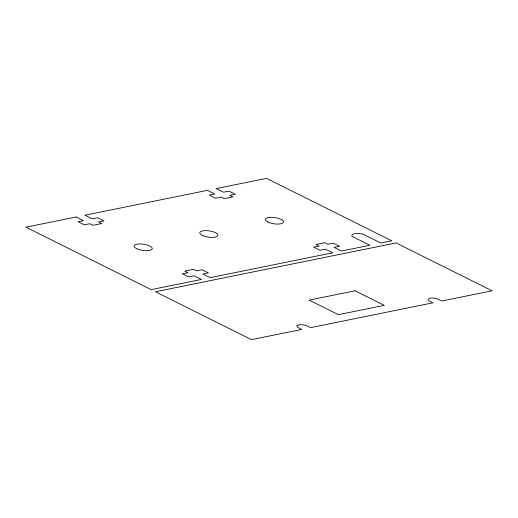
<?xml version="1.0" encoding="UTF-8"?>
<svg xmlns="http://www.w3.org/2000/svg" width="518" height="518" viewBox="0 0 518 518"><rect width="100%" height="100%" fill="white"/><g stroke="black" fill="none" stroke-linecap="round" stroke-linejoin="round"><path stroke-width="0.78" d="M297.202 325.647L296.989 326.165A6.106 2.098 8.5 0 0 298.718 327.894L301.787 329.429L251.476 339.64L155.452 291.757L396.076 242.923L492.1 290.805L441.789 301.016L438.655 299.456A6.106 2.098 8.5 0 0 434.421 298.245L432.854 298.096A6.106 2.098 8.5 0 0 428.477 298.983L428.237 299.501A6.106 2.098 8.5 0 0 429.908 301.23L433.035 302.79L310.541 327.654L307.349 326.062A6.106 2.098 8.5 0 0 303.082 324.864L301.515 324.728A6.106 2.098 8.5 0 0 297.202 325.647M76.211 216.984L25.9 227.195L151.146 289.646L201.463 279.442L194.153 275.796L188.688 276.903L182.42 273.782L187.892 272.675L184.758 271.108L193.512 269.334L196.639 270.895L202.111 269.787L208.372 272.908L202.907 274.022L210.211 277.661L332.711 252.803L325.401 249.158L319.936 250.272L313.675 247.144L319.14 246.037L316.012 244.477L324.76 242.702L327.888 244.263L333.359 243.149L339.62 246.277L334.155 247.384L341.459 251.029L369.897 245.26L352.149 236.409A8.651 2.972 8.5 0 1 354.493 233.741A8.651 2.972 8.5 0 1 363.092 234.188L380.834 243.039L391.77 240.818L266.524 178.36L216.213 188.571L223.517 192.217L228.988 191.103L235.25 194.231L229.778 195.338L232.912 196.898L224.158 198.672L221.031 197.112L215.559 198.226L209.298 195.098L214.769 193.991L207.459 190.346L84.965 215.21L92.269 218.849L97.734 217.741L104.001 220.862L98.53 221.976L101.664 223.536L92.91 225.311L89.782 223.75L84.311 224.857L78.05 221.736L83.521 220.629L76.211 216.984M355.095 290.786L309.155 300.103L338.383 314.679L384.317 305.355L355.095 290.786M136.648 248.653A9.162 3.147 8.5 0 0 151.916 249.359A9.162 3.147 8.5 0 0 141.071 243.952A9.162 3.147 8.5 0 0 136.648 248.653M202.273 235.34A9.162 3.147 8.5 0 0 217.541 236.046A9.162 3.147 8.5 0 0 206.695 230.633A9.162 3.147 8.5 0 0 202.273 235.34M267.897 222.021A9.162 3.147 8.5 0 0 283.165 222.727A9.162 3.147 8.5 0 0 272.319 217.32A9.162 3.147 8.5 0 0 267.897 222.021"/></g></svg>
